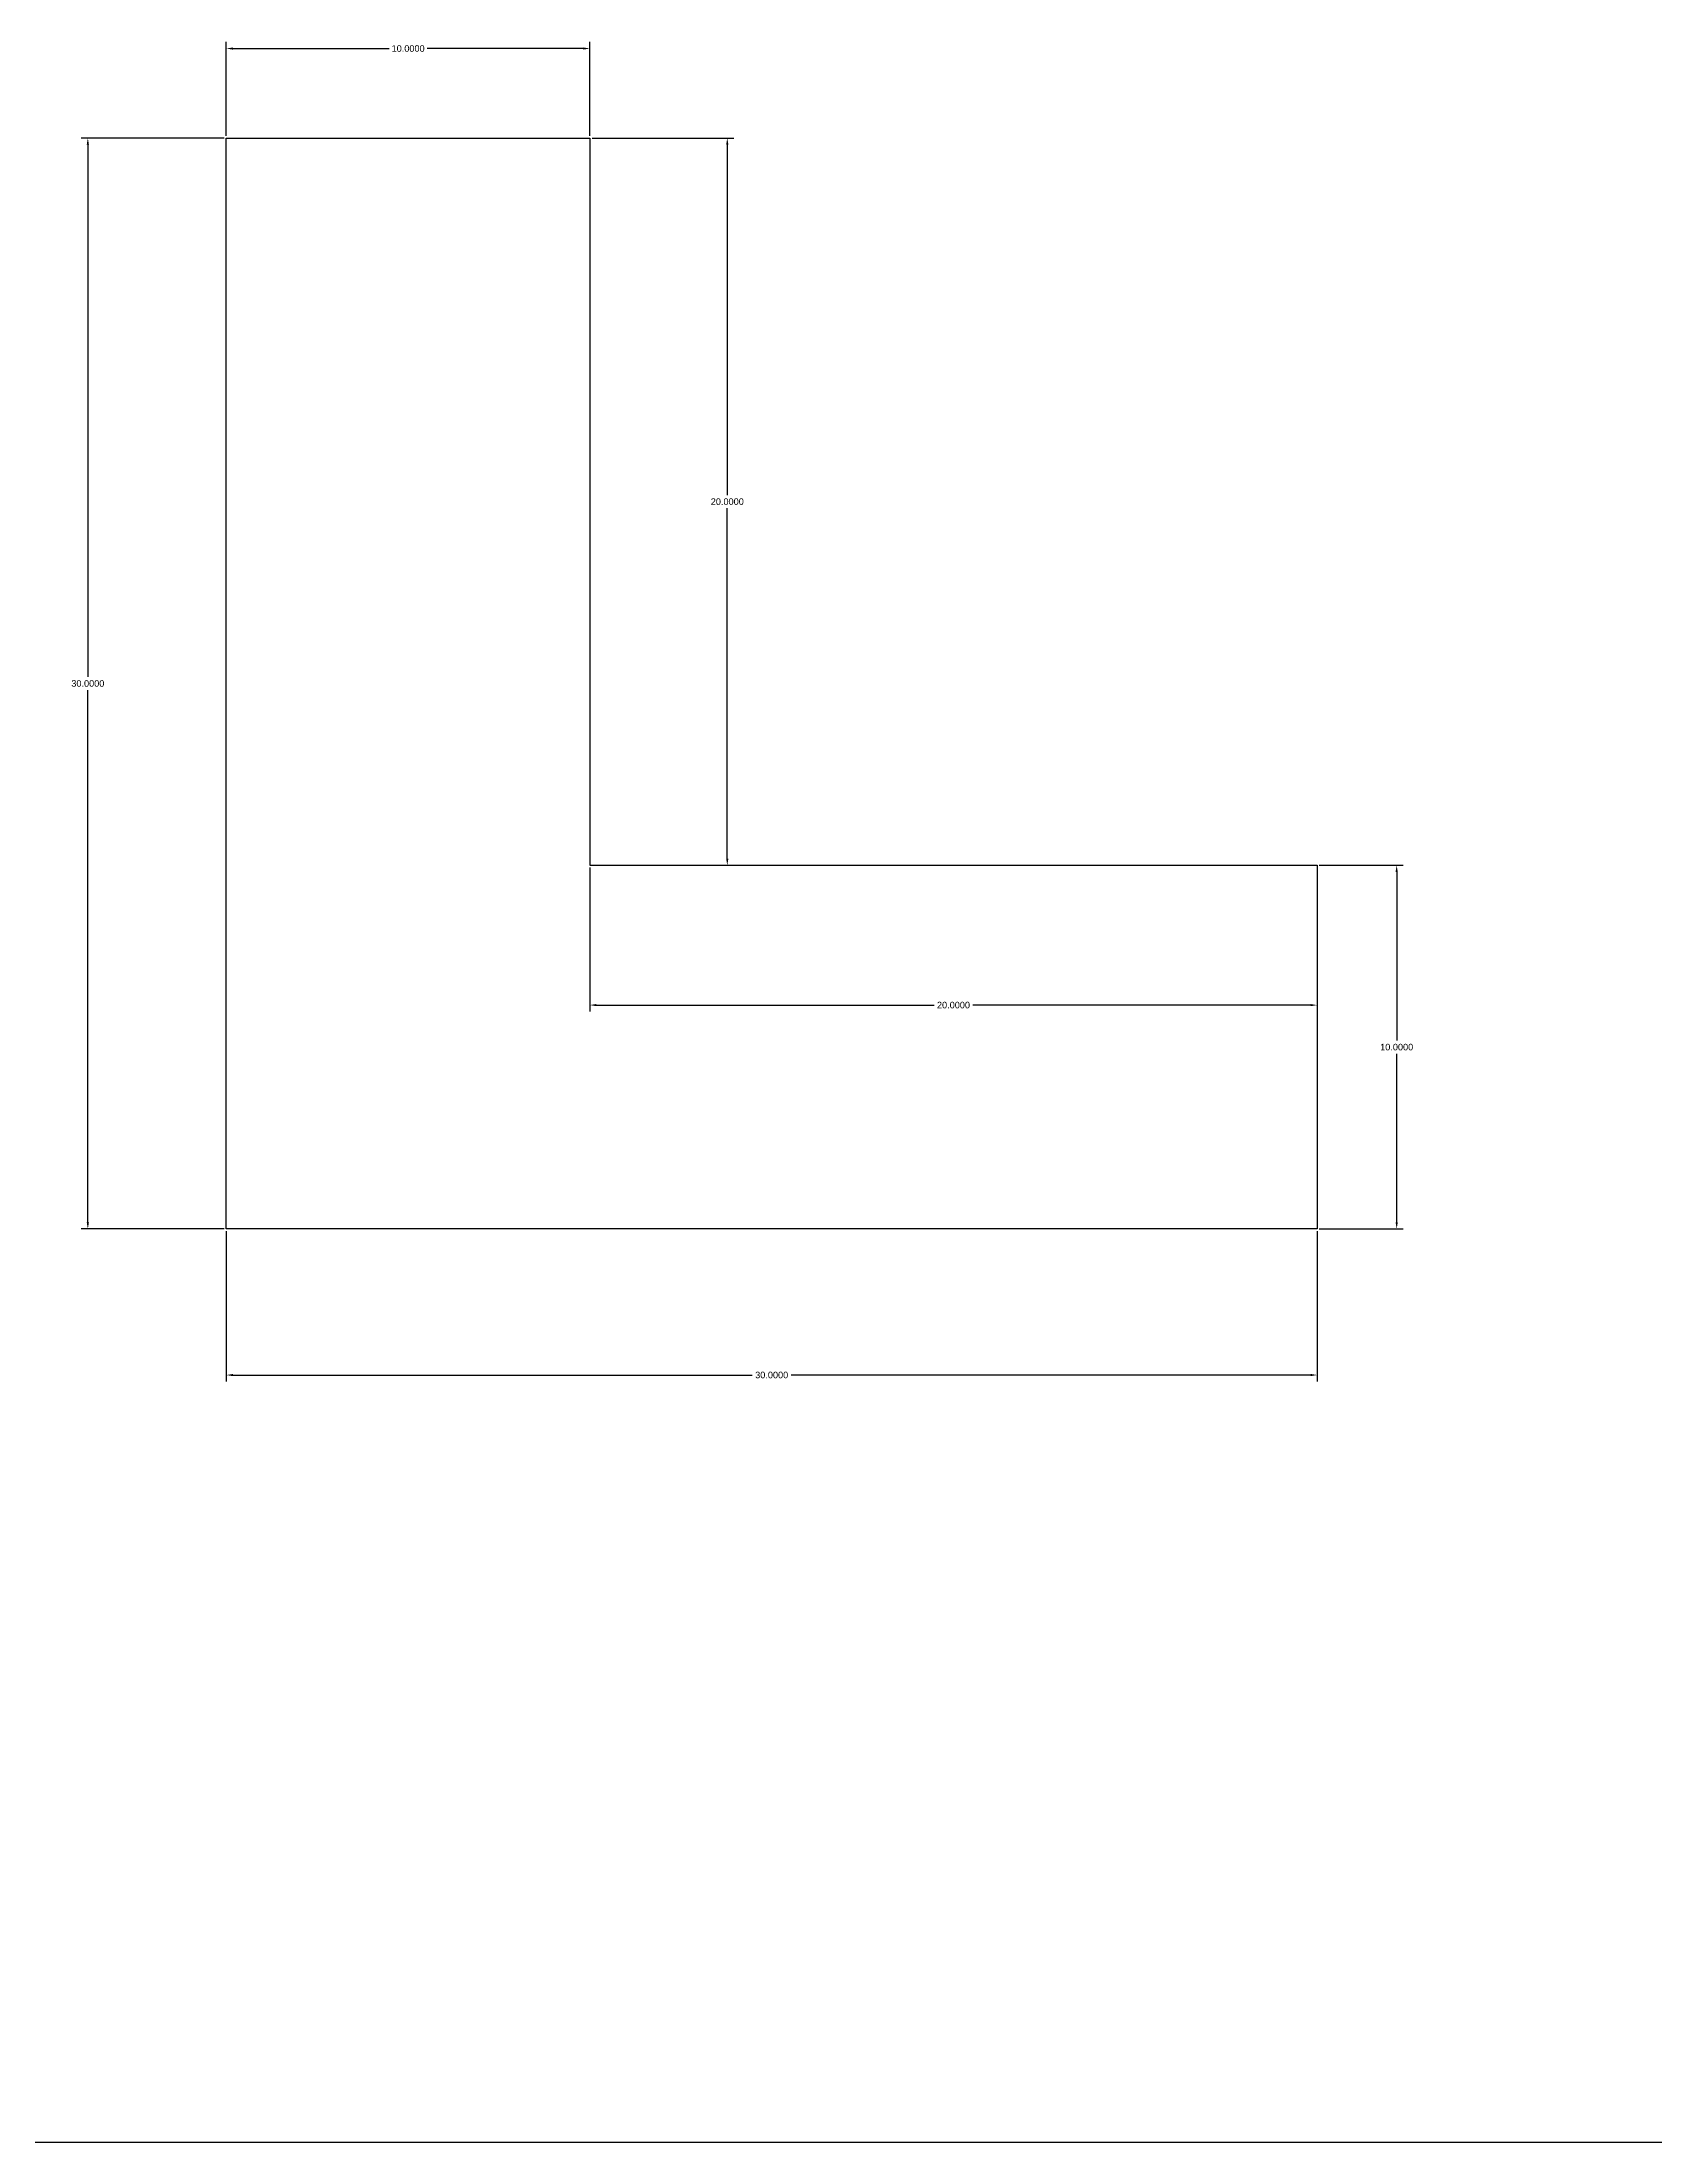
# Model space of a CAD drawing. Header units: inches. Extents: x 869 to 1543, y 380 to 613.
# Drawn here: x 988.3 to 1032.7, y 487.1 to 544.8 of the extents above; entities that cross this region are included whole.
import ezdxf

# ---------------------------------------------------------------- set-up
doc = ezdxf.new("R2010")
doc.units = ezdxf.units.IN
doc.header["$MEASUREMENT"] = 0
doc.styles.get("Standard").update_dxf_attribs({"font": 'arial.ttf'})
doc.dimstyles.get("Standard").update_dxf_attribs({"dimtxt": 0.18, "dimasz": 0.18, "dimexe": 0.18, "dimexo": 0.0625, "dimgap": 0.09, "dimtad": 0, "dimtih": 1, "dimtoh": 1, "dimdec": 4, "dimzin": 0, "dimdsep": 46, "dimtxsty": 'Standard', "dimcen": 0.09, "dimadec": 0, "dimazin": 0, "dimtfac": 1, "dimtdec": 4, "dimtofl": 0, "dimtmove": 0, "dimatfit": 3, "dimfxl": 1, "dimtolj": 1, "dimtzin": 0, "dimarcsym": 0})

# ---------------------------------------------------------------- blocks, each defined once
blk = doc.blocks.new('*D7')
at = {"color": 0, "lineweight": -2, "transparency": 16777216}
for p, q in [((993.379, 542.269), (993.379, 544.847)), ((993.559, 544.667), (997.854, 544.667)), ((1003.199, 544.667), (998.904, 544.667)), ((1003.379, 542.269), (1003.379, 544.847))]:
    blk.add_line(p, q, dxfattribs=at)
at = {"color": 0, "transparency": 16777216}
for points in [[(993.559, 544.697), (993.559, 544.637), (993.379, 544.667)], [(1003.199, 544.697), (1003.199, 544.637), (1003.379, 544.667)]]:
    blk.add_solid(points, dxfattribs=at)
at = {"layer": 'Defpoints', "color": 0, "transparency": 16777216}
for p in [(1003.379, 544.667), (993.379, 542.206), (1003.379, 542.206)]:
    blk.add_point(p, dxfattribs=at)
at = {"color": 0, "transparency": 16777216, "insert": (998.379, 544.667), "char_height": 0.18, "attachment_point": 5}
blk.add_mtext('\\A1;10.0000', dxfattribs=at)
blk = doc.blocks.new('*D8')
at = {"color": 0, "lineweight": -2, "transparency": 16777216}
for p, q in [((993.316, 542.206), (989.39, 542.206)), ((989.57, 542.026), (989.57, 527.388)), ((989.57, 512.386), (989.57, 527.024)), ((993.316, 512.206), (989.39, 512.206))]:
    blk.add_line(p, q, dxfattribs=at)
at = {"color": 0, "transparency": 16777216}
for points in [[(989.54, 542.026), (989.6, 542.026), (989.57, 542.206)], [(989.54, 512.386), (989.6, 512.386), (989.57, 512.206)]]:
    blk.add_solid(points, dxfattribs=at)
at = {"layer": 'Defpoints', "color": 0, "transparency": 16777216}
for p in [(993.379, 542.206), (989.57, 512.206), (993.379, 512.206)]:
    blk.add_point(p, dxfattribs=at)
at = {"color": 0, "transparency": 16777216, "insert": (989.57, 527.206), "char_height": 0.18, "attachment_point": 5}
blk.add_mtext('\\A1;30.0000', dxfattribs=at)
blk = doc.blocks.new('*D9')
at = {"color": 0, "lineweight": -2, "transparency": 16777216}
for p, q in [((1003.441, 542.206), (1007.338, 542.206)), ((1007.158, 542.026), (1007.158, 532.388)), ((1007.158, 522.386), (1007.158, 532.024)), ((1003.441, 522.206), (1007.338, 522.206))]:
    blk.add_line(p, q, dxfattribs=at)
at = {"color": 0, "transparency": 16777216}
for points in [[(1007.128, 542.026), (1007.188, 542.026), (1007.158, 542.206)], [(1007.128, 522.386), (1007.188, 522.386), (1007.158, 522.206)]]:
    blk.add_solid(points, dxfattribs=at)
at = {"layer": 'Defpoints', "color": 0, "transparency": 16777216}
for p in [(1003.379, 542.206), (1003.379, 522.206), (1007.158, 522.206)]:
    blk.add_point(p, dxfattribs=at)
at = {"color": 0, "transparency": 16777216, "insert": (1007.158, 532.206), "char_height": 0.18, "attachment_point": 5}
blk.add_mtext('\\A1;20.0000', dxfattribs=at)
blk = doc.blocks.new('*D10')
at = {"color": 0, "lineweight": -2, "transparency": 16777216}
for p, q in [((1003.379, 522.144), (1003.379, 518.182)), ((1023.379, 522.144), (1023.379, 518.182)), ((1003.559, 518.362), (1012.844, 518.362)), ((1023.199, 518.362), (1013.914, 518.362))]:
    blk.add_line(p, q, dxfattribs=at)
at = {"color": 0, "transparency": 16777216}
for points in [[(1003.559, 518.392), (1003.559, 518.332), (1003.379, 518.362)], [(1023.199, 518.392), (1023.199, 518.332), (1023.379, 518.362)]]:
    blk.add_solid(points, dxfattribs=at)
at = {"layer": 'Defpoints', "color": 0, "transparency": 16777216}
for p in [(1003.379, 522.206), (1023.379, 522.206), (1023.379, 518.362)]:
    blk.add_point(p, dxfattribs=at)
at = {"color": 0, "transparency": 16777216, "insert": (1013.379, 518.362), "char_height": 0.18, "attachment_point": 5}
blk.add_mtext('\\A1;20.0000', dxfattribs=at)
blk = doc.blocks.new('*D12')
at = {"color": 0, "lineweight": -2, "transparency": 16777216}
for p, q in [((993.379, 512.144), (993.379, 508.009)), ((1023.379, 512.144), (1023.379, 508.009)), ((993.559, 508.189), (1007.846, 508.189)), ((1023.199, 508.189), (1008.912, 508.189))]:
    blk.add_line(p, q, dxfattribs=at)
at = {"color": 0, "transparency": 16777216}
for points in [[(993.559, 508.219), (993.559, 508.159), (993.379, 508.189)], [(1023.199, 508.219), (1023.199, 508.159), (1023.379, 508.189)]]:
    blk.add_solid(points, dxfattribs=at)
at = {"layer": 'Defpoints', "color": 0, "transparency": 16777216}
for p in [(993.379, 512.206), (1023.379, 512.206), (1023.379, 508.189)]:
    blk.add_point(p, dxfattribs=at)
at = {"color": 0, "transparency": 16777216, "insert": (1008.379, 508.189), "char_height": 0.18, "attachment_point": 5}
blk.add_mtext('\\A1;30.0000', dxfattribs=at)
blk = doc.blocks.new('*D15')
at = {"color": 0, "lineweight": -2, "transparency": 16777216}
for p, q in [((1023.441, 522.206), (1025.749, 522.206)), ((1025.569, 522.026), (1025.569, 517.388)), ((1025.569, 512.386), (1025.569, 517.024)), ((1023.441, 512.206), (1025.749, 512.206))]:
    blk.add_line(p, q, dxfattribs=at)
at = {"color": 0, "transparency": 16777216}
for points in [[(1025.539, 522.026), (1025.599, 522.026), (1025.569, 522.206)], [(1025.539, 512.386), (1025.599, 512.386), (1025.569, 512.206)]]:
    blk.add_solid(points, dxfattribs=at)
at = {"layer": 'Defpoints', "color": 0, "transparency": 16777216}
for p in [(1023.379, 522.206), (1023.379, 512.206), (1025.569, 512.206)]:
    blk.add_point(p, dxfattribs=at)
at = {"color": 0, "transparency": 16777216, "insert": (1025.569, 517.206), "char_height": 0.18, "attachment_point": 5}
blk.add_mtext('\\A1;10.0000', dxfattribs=at)

msp = doc.modelspace()

# ---------------------------------------------------------------- linework, layer by layer
for p, q in [((993.37882, 542.20617), (1003.37882, 542.20617)), ((993.37882, 512.20617), (993.37882, 542.20617)), ((1003.37882, 542.20617), (1003.37882, 522.20617)), ((1003.37882, 522.20617), (1023.37882, 522.20617)), ((1023.37882, 522.20617), (1023.37882, 512.20617)), ((1023.37882, 512.20617), (993.37882, 512.20617)), ((869.47181, 487.09772), (1469.47181, 487.09772))]:
    msp.add_line(p, q)

# ---------------------------------------------------------------- dimensions: what is measured, and where the dimension line sits
for base, p1, p2, picture, middle in [((1003.37882, 544.66669), (993.37882, 542.20617), (1003.37882, 542.20617), '*D7', (998.37882, 544.66669)), ((1023.37882, 518.36199), (1003.37882, 522.20617), (1023.37882, 522.20617), '*D10', (1013.37882, 518.36199)), ((1023.37882, 508.18947), (993.37882, 512.20617), (1023.37882, 512.20617), '*D12', (1008.37882, 508.18947))]:
    dim = msp.add_linear_dim(base=base, p1=p1, p2=p2, dimstyle='Standard')
    dim.commit()
    dim.dimension.update_dxf_attribs({"geometry": picture, "text_midpoint": middle})
for base, p1, p2, picture, middle in [((989.57014, 512.20617), (993.37882, 542.20617), (993.37882, 512.20617), '*D8', (989.57014, 527.20617)), ((1007.15756, 522.20617), (1003.37882, 542.20617), (1003.37882, 522.20617), '*D9', (1007.15756, 532.20617)), ((1025.56927, 512.20617), (1023.37882, 522.20617), (1023.37882, 512.20617), '*D15', (1025.56927, 517.20617))]:
    dim = msp.add_linear_dim(base=base, p1=p1, p2=p2, angle=90, dimstyle='Standard')
    dim.commit()
    dim.dimension.update_dxf_attribs({"geometry": picture, "text_midpoint": middle})

doc.saveas('drawing.dxf')
